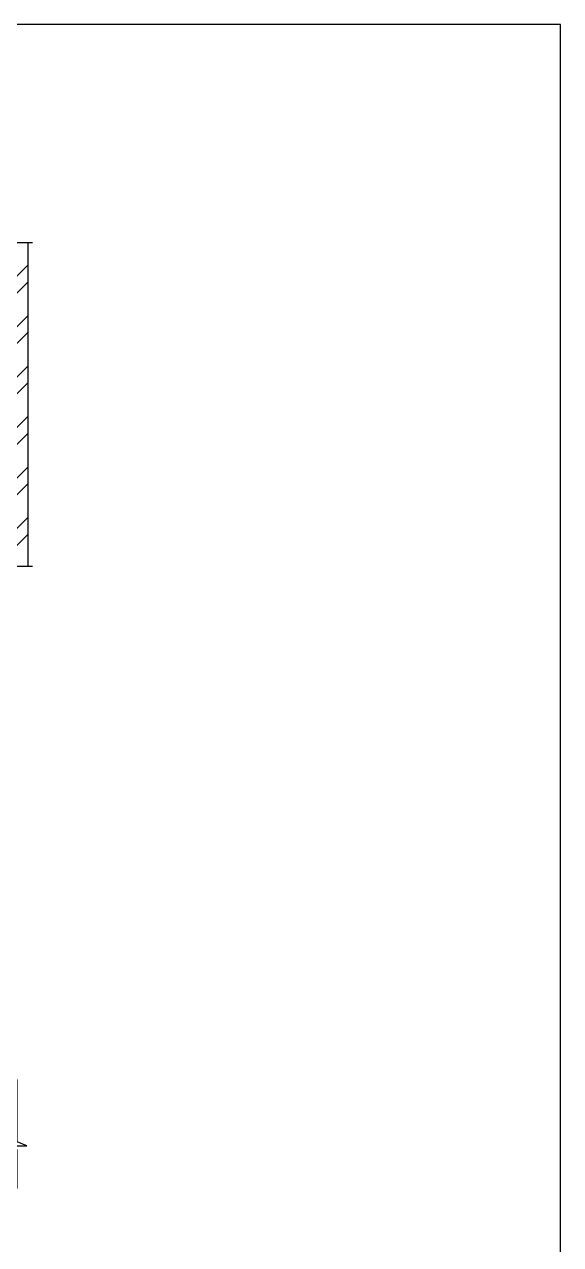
# Model space of a CAD drawing. Extents: x 994 to 1076, y -64.5 to -7.5.
# Drawn here: x 1061.94 to 1076.02, y -39.58 to -7.52 of the extents above; entities that cross this region are included whole.
import ezdxf

# ---------------------------------------------------------------- set-up
doc = ezdxf.new("R2010")
doc.units = 0
doc.header["$LTSCALE"] = 4
doc.header["$MEASUREMENT"] = 0
doc.layers.get('0').update_dxf_attribs({"linetype": 'CONTINUOUS'})
doc.layers.add('DETAILS', color=7, linetype='CONTINUOUS')
doc.layers.add('Head Title Block', color=7, linetype='CONTINUOUS')

msp = doc.modelspace()

# ---------------------------------------------------------------- hatches: boundary and pattern name
at = {"linetype": 'Continuous', "lineweight": -3}
h = msp.add_hatch(dxfattribs=at)
h.set_pattern_fill('ANSI32', color=2, scale=2.5, style=0)
h.set_pattern_definition([(45, (0, 2.0267), (-0.6629126, 0.6629126), []), (45, (0.4419, 2.0267), (-0.6629126, 0.6629126), [])])
h.paths.add_polyline_path([(1061.024, -13.255), (1061.332, -13.255), (1061.434, -13.008), (1061.546, -13.479), (1061.647, -13.255), (1062.024, -13.255), (1062.024, -21.762), (1061.647, -21.762), (1061.546, -21.538), (1061.434, -22.009), (1061.332, -21.762), (1061.024, -21.762)])

# ---------------------------------------------------------------- linework, layer by layer
at = {"layer": 'DETAILS', "color": 9, "linetype": 'Continuous'}
msp.add_line((1062.024, -13.255), (1062.024, -21.762), dxfattribs=at)
at = {"layer": 'DETAILS', "color": 1, "linetype": 'Continuous'}
for points in [[(1062.151, -13.255), (1061.647, -13.255), (1061.546, -13.479), (1061.434, -13.008), (1061.332, -13.255), (1060.828, -13.255)], [(1062.151, -21.762), (1061.647, -21.762), (1061.546, -21.538), (1061.434, -22.009), (1061.332, -21.762), (1060.828, -21.762)], [(1061.751, -38.104), (1061.751, -37.082), (1061.527, -36.981), (1061.997, -36.981), (1061.751, -36.879), (1061.751, -35.24)]]:
    msp.add_lwpolyline(points, dxfattribs=at)
at = {"layer": 'Head Title Block', "color": 132}
msp.add_lwpolyline([(994.02, -64.519), (1076.02, -64.519), (1076.02, -7.519), (994.02, -7.519)], close=True, dxfattribs=at)
msp.add_lwpolyline([(994.02, -64.519), (1076.02, -64.519), (1076.02, -7.519), (994.02, -7.519)], close=True, dxfattribs=at)

doc.saveas('drawing.dxf')
